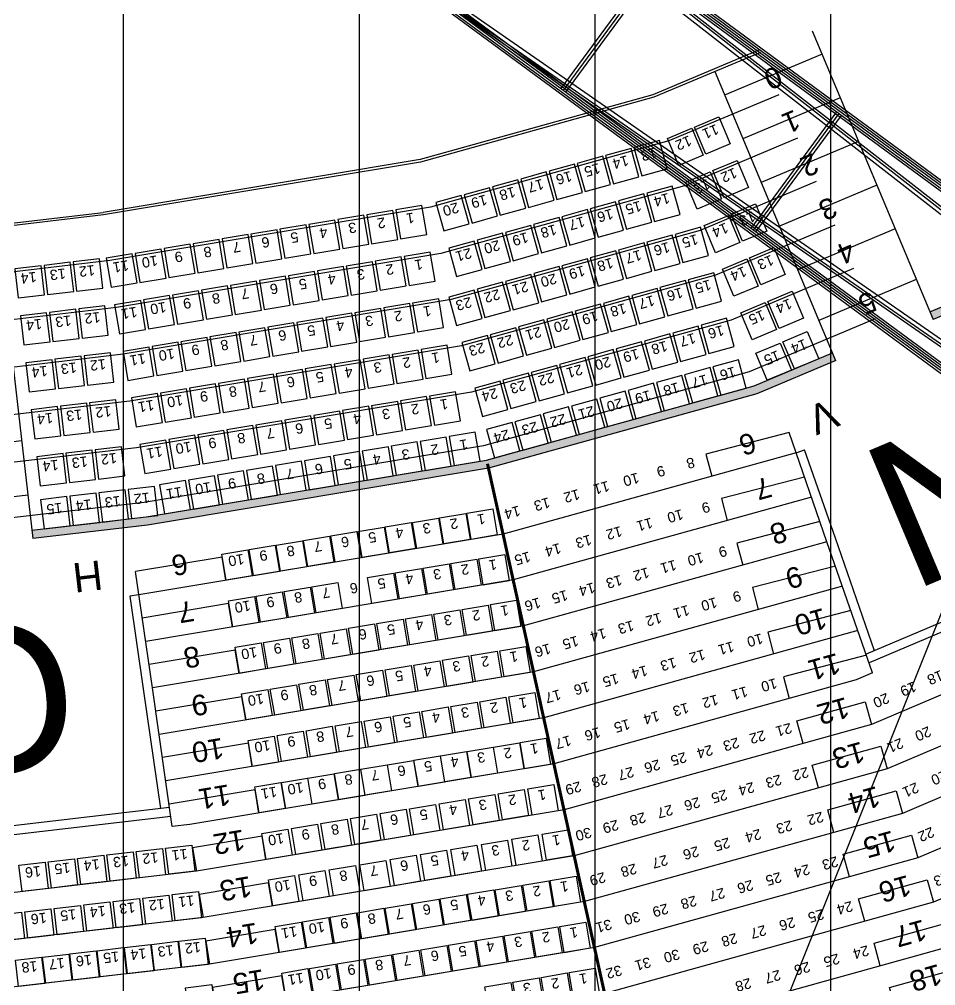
# Model space of a CAD drawing. Header units: millimetres. Extents: x -76108 to 202332, y 27411 to 140378.
# Drawn here: x 131035 to 146641, y 51463 to 67913 of the extents above; entities that cross this region are included whole.
import ezdxf
from ezdxf.enums import TextEntityAlignment as Align

# ---------------------------------------------------------------- set-up
doc = ezdxf.new("R2010")
doc.units = ezdxf.units.MM
doc.header["$LTSCALE"] = 100
for name, color, linetype in [('A-3311-EA-', 3, 'CONTINUOUS'), ('A-3311-FYLL', 1, 'CONTINUOUS'), ('LINFACKVERK', 84, 'CONTINUOUS'), ('LINOR_HÄNG', 40, 'CONTINUOUS'), ('N-RADER', 252, 'CONTINUOUS'), ('N-RADER_TELE', 252, 'CONTINUOUS'), ('N-RADNUMMER', 4, 'CONTINUOUS'), ('N-RADNUMMER_TELE', 4, 'CONTINUOUS'), ('N-STOLAR_TELE', 3, 'CONTINUOUS'), ('N-STOLNUMMER', 7, 'CONTINUOUS'), ('N-STOLNUMMER_TELE', 7, 'CONTINUOUS'), ('N-TRAPPA', 254, 'CONTINUOUS'), ('N-TRAPPA_TELE', 254, 'CONTINUOUS'), ('O-RADER', 252, 'CONTINUOUS'), ('O-RADNUMMER', 4, 'CONTINUOUS'), ('O-STOLAR', 1, 'CONTINUOUS'), ('O-STOLNUMMER', 7, 'CONTINUOUS'), ('O-TRAPPA', 254, 'CONTINUOUS'), ('O-TRAPPA_TELE', 254, 'CONTINUOUS'), ('SEKTIONS_NR', 4, 'CONTINUOUS'), ('U-RADER', 252, 'CONTINUOUS')]:
    doc.layers.add(name, color=color, linetype=linetype)
doc.layers.add('SEKTIONER', color=4, linetype='CONTINUOUS', lineweight=70)
doc.layers.add('SIDEDROP', color=7, linetype='CONTINUOUS', lineweight=30)
doc.styles.add('ARIAL', font='arial.ttf')

# ---------------------------------------------------------------- blocks, each defined once
blk = doc.blocks.new('KAJ')
at = {"layer": 'A-3311-FYLL'}
h = blk.add_hatch(color=256, dxfattribs=at)
h.paths.add_polyline_path([(37328, -13855), (37213, -13775), (36385, -14971), (33086, -18125), (33172, -18236), (36493, -15063)])
h.paths.add_polyline_path([(27790, -21168), (27844, -21297), (29188, -20732), (33172, -18236), (33086, -18125), (29123, -20607)])
h = blk.add_hatch(color=256, dxfattribs=at)
h.paths.add_polyline_path([(26185, -21995), (26131, -21865), (24795, -22427), (20241, -23691), (20271, -23827), (24841, -22560)])
h.paths.add_polyline_path([(12498, -24885), (12514, -25024), (14464, -24796), (20271, -23827), (20241, -23691), (14444, -24658)])
at = {"layer": 'A-3311-EA-'}
for p, q in [((27790, -21168), (29123, -20607)), ((29188, -20732), (27844, -21297)), ((24795, -22427), (26131, -21865)), ((26185, -21995), (24841, -22560)), ((20241, -23691), (24795, -22427)), ((24841, -22560), (20271, -23827)), ((14444, -24658), (20241, -23691)), ((20271, -23827), (14464, -24796)), ((12498, -24885), (14444, -24658)), ((14464, -24796), (12514, -25024))]:
    blk.add_line(p, q, dxfattribs=at)

msp = doc.modelspace()

# ---------------------------------------------------------------- linework, layer by layer
at = {"layer": 'LINFACKVERK'}
for p, q in [((161720.6, 54051.1), (77265.8, 116162.9)), ((161742.6, 54081), (77287.8, 116192.8)), ((161764.6, 54110.9), (77309.8, 116222.7)), ((161676.6, 53991.3), (77221.8, 116103.1)), ((161698.6, 54021.2), (77243.8, 116133)), ((160261.4, 52067), (75806.6, 114178.8)), ((160283.4, 52096.9), (75828.6, 114208.7)), ((160195.4, 51977.3), (75740.7, 114089.1)), ((160217.4, 52007.2), (75762.7, 114119)), ((160239.4, 52037.1), (75784.6, 114148.9)), ((161185.7, 53323.8), (138606.4, 70912.1)), ((161215.3, 53364.1), (138650.3, 70971.9)), ((161245, 53404.4), (138672.3, 71001.8)), ((160693.1, 52653.9), (137169.2, 68957.9)), ((160722.7, 52694.2), (137191.2, 68987.8)), ((160752.3, 52734.5), (137235.1, 69047.6)), ((141716.5, 68717), (140257.3, 66732.9)), ((141756.7, 68687.3), (140297.5, 66703.2)), ((141797, 68657.7), (140337.8, 66673.6)), ((144952.9, 66336.7), (143493.7, 64352.6)), ((144993.2, 66307.1), (143534, 64323)), ((145033.5, 66277.5), (143574.3, 64293.4))]:
    msp.add_line(p, q, dxfattribs=at)
at = {"layer": 'LINOR_HÄNG'}
for p, q in [((132805.1, 135765.9), (132805.1, 32434.1)), ((136820.1, 134557.3), (136820.1, 33642.7)), ((140835.1, 132723), (140835.1, 35477)), ((144850.1, 130730.1), (144850.1, 37469.9))]:
    msp.add_line(p, q, dxfattribs=at)
at = {"layer": 'N-RADER'}
for p, q in [((144262.7, 60535.6), (139272.3, 59151)), ((144525.8, 59778.4), (139445.6, 58368.9)), ((144788.9, 59021.1), (139618.8, 57586.7)), ((145052, 58263.9), (139792, 56804.6)), ((150727.2, 58101.2), (145549, 55911.1)), ((145315.1, 57506.7), (139965.3, 56022.4)), ((151097, 57389.2), (145812.1, 55153.9)), ((145565.3, 56786.5), (145286, 56668.4)), ((145286, 56668.4), (140138.5, 55240.3)), ((151457.5, 56695), (146075.1, 54396.7)), ((151827.9, 55981.7), (146338.1, 53639.4)), ((145549, 55911.1), (140311.8, 54458.1)), ((145812.1, 55153.9), (140485, 53676)), ((152204.1, 55257.3), (146601.2, 52882.2)), ((146075.1, 54396.7), (140658.3, 52893.8)), ((146338.1, 53639.4), (140831.5, 52111.7)), ((146601.2, 52882.2), (141004.8, 51329.5)), ((146864.2, 52125), (141178, 50547.4))]:
    msp.add_line(p, q, dxfattribs=at)
at = {"layer": 'N-RADER_TELE'}
for p, q in [((143641.1, 67391.2), (141826.2, 66628.1)), ((143658.9, 67349.9), (141841, 66585.5)), ((141826.2, 66628.1), (137859.9, 65527.7)), ((143969.4, 66628.8), (142099.1, 65842.4)), ((141841, 66585.5), (137869.7, 65483.7)), ((142099.1, 65842.4), (138039.7, 64716.2)), ((144287.8, 65889.5), (142363.8, 65080.5)), ((137859.9, 65527.7), (132462.1, 64627.1)), ((137869.7, 65483.7), (132468.4, 64582.5)), ((144606.2, 65150.1), (142628.5, 64318.5)), ((142363.8, 65080.5), (138214, 63929.1)), ((138039.7, 64716.2), (132578.6, 63805)), ((129757.2, 64311.2), (132462.1, 64627.1)), ((132468.4, 64582.5), (129762.3, 64266.5)), ((142628.5, 64318.5), (138388.3, 63142.1)), ((144924.5, 64410.7), (142893.2, 63556.5)), ((138214, 63929.1), (132691.6, 63007.8)), ((132578.6, 63805), (129852.2, 63486.7)), ((145242.9, 63671.3), (143157.9, 62794.5)), ((142893.2, 63556.5), (138562.6, 62355)), ((132691.6, 63007.8), (129944.4, 62687)), ((138388.3, 63142.1), (132804.6, 62210.5)), ((145612.7, 62812.5), (143465.3, 61909.5)), ((138562.6, 62355), (132917.5, 61413.2)), ((132804.6, 62210.5), (130036.6, 61887.3)), ((138737, 61568), (133030.5, 60615.9)), ((132917.5, 61413.2), (130128.8, 61087.6)), ((133030.5, 60615.9), (130221, 60287.9)), ((138939.4, 60653.8), (133161.8, 59689.9)), ((133161.8, 59689.9), (130328.1, 59359))]:
    msp.add_line(p, q, dxfattribs=at)
at = {"layer": 'N-RADER_TELE', "color": 9}
for p, q in [((143157.9, 62794.5), (138737, 61568)), ((143465.3, 61909.5), (138939.4, 60653.8))]:
    msp.add_line(p, q, dxfattribs=at)
at = {"layer": 'N-STOLAR_TELE', "color": 9}
for points in [[(142533, 66079.1), (142947.8, 66253.5), (143141.6, 65792.6), (142726.8, 65618.2)], [(142072.1, 65885.3), (142486.9, 66059.7), (142680.7, 65598.8), (142265.9, 65424.4)], [(141935, 65848.8), (141501.4, 65728.5), (141635.1, 65246.7), (142068.7, 65367)], [(141453.2, 65715.1), (141019.6, 65594.8), (141153.3, 65113), (141586.9, 65233.3)], [(140971.4, 65581.4), (140537.8, 65461.1), (140671.5, 64979.3), (141105.1, 65099.6)], [(142845, 65337), (143259.8, 65511.5), (143453.6, 65050.5), (143038.8, 64876.1)], [(140007.8, 65314.1), (139574.2, 65193.8), (139707.9, 64712), (140141.5, 64832.3)], [(140489.6, 65447.8), (140056, 65327.5), (140189.7, 64845.7), (140623.3, 64966)], [(142384.1, 65143.2), (142798.9, 65317.6), (142992.7, 64856.7), (142577.9, 64682.3)], [(139526, 65180.4), (139092.4, 65060.1), (139226.1, 64578.3), (139659.7, 64698.6)], [(139044.2, 65046.8), (138610.6, 64926.5), (138744.3, 64444.7), (139177.9, 64565)], [(142154.5, 65074.3), (141720.9, 64954), (141854.6, 64472.2), (142288.2, 64592.5)], [(141672.7, 64940.6), (141239.1, 64820.3), (141372.8, 64338.5), (141806.4, 64458.8)], [(140709.1, 64673.3), (140275.5, 64553), (140409.2, 64071.2), (140842.8, 64191.5)], [(141190.9, 64806.9), (140757.3, 64686.6), (140891, 64204.8), (141324.6, 64325.1)], [(143157, 64595), (143571.8, 64769.4), (143765.6, 64308.5), (143350.8, 64134.1)], [(140227.3, 64539.6), (139793.7, 64419.3), (139927.4, 63937.5), (140361, 64057.8)], [(142696.1, 64401.2), (143110.9, 64575.6), (143304.7, 64114.7), (142889.9, 63940.2)], [(139745.5, 64405.9), (139311.9, 64285.6), (139445.6, 63803.8), (139879.2, 63924.1)], [(142637.4, 64372.8), (142203.8, 64252.5), (142337.4, 63770.7), (142771.1, 63891)], [(139263.7, 64272.3), (138830.1, 64152), (138963.8, 63670.2), (139397.4, 63790.5)], [(142155.6, 64239.2), (141722, 64118.9), (141855.6, 63637.1), (142289.3, 63757.4)], [(141673.8, 64105.5), (141240.2, 63985.2), (141373.8, 63503.4), (141807.5, 63623.7)], [(143469, 63852.9), (143883.9, 64027.3), (144077.7, 63566.4), (143662.9, 63392)], [(140710.2, 63838.2), (140276.6, 63717.9), (140410.2, 63236), (140843.9, 63356.4)], [(141192, 63971.8), (140758.4, 63851.5), (140892, 63369.7), (141325.7, 63490)], [(143008.1, 63659.1), (143423, 63833.5), (143616.8, 63372.6), (143201.9, 63198.2)], [(140228.4, 63704.5), (139794.8, 63584.2), (139928.4, 63102.4), (140362.1, 63222.7)], [(139746.6, 63570.8), (139313, 63450.5), (139446.6, 62968.7), (139880.3, 63089)], [(142860.6, 63599.4), (142427, 63479.1), (142560.6, 62997.2), (142994.3, 63117.6)], [(139264.8, 63437.1), (138831.2, 63316.8), (138964.8, 62835), (139398.5, 62955.3)], [(141897, 63332), (141463.4, 63211.7), (141597, 62729.9), (142030.7, 62850.2)], [(142378.8, 63465.7), (141945.2, 63345.4), (142078.8, 62863.6), (142512.5, 62983.9)], [(141415.2, 63198.3), (140981.6, 63078), (141115.2, 62596.2), (141548.9, 62716.5)], [(143781.1, 63110.8), (144195.9, 63285.3), (144389.7, 62824.3), (143974.9, 62649.9)], [(140933.4, 63064.7), (140499.8, 62944.4), (140633.4, 62462.6), (141067.1, 62582.9)], [(143320.2, 62917), (143735, 63091.4), (143928.8, 62630.5), (143514, 62456.1)], [(140451.6, 62931), (140018, 62810.7), (140151.6, 62328.9), (140585.2, 62449.2)], [(139969.8, 62797.3), (139536.2, 62677), (139669.8, 62195.2), (140103.4, 62315.5)], [(142596.3, 62690.6), (142162.6, 62570.3), (142296.3, 62088.5), (142729.9, 62208.8)], [(143078.1, 62824.3), (142644.4, 62704), (142778.1, 62222.2), (143211.7, 62342.5)], [(139488, 62663.7), (139054.4, 62543.4), (139188, 62061.6), (139621.6, 62181.9)], [(142114.5, 62556.9), (141680.8, 62436.6), (141814.5, 61954.8), (142248.1, 62075.1)], [(144040.1, 62422.4), (144454.9, 62596.8), (144648.7, 62135.9), (144233.9, 61961.5)], [(141632.7, 62423.3), (141199, 62303), (141332.7, 61821.2), (141766.3, 61941.5)], [(143579.1, 62228.6), (143994, 62403), (144187.8, 61942.1), (143773, 61767.7)], [(141150.9, 62289.6), (140717.2, 62169.3), (140850.9, 61687.5), (141284.5, 61807.8)], [(140187.3, 62022.3), (139753.6, 61902), (139887.3, 61420.2), (140320.9, 61540.5)], [(140669.1, 62155.9), (140235.4, 62035.6), (140369.1, 61553.8), (140802.7, 61674.1)], [(143280.9, 62117.8), (142847.3, 61997.5), (142980.9, 61515.7), (143414.6, 61636)], [(139705.5, 61888.6), (139271.8, 61768.3), (139405.5, 61286.5), (139839.1, 61406.8)], [(142317.3, 61850.4), (141883.7, 61730.1), (142017.3, 61248.3), (142451, 61368.6)], [(142799.1, 61984.1), (142365.5, 61863.8), (142499.1, 61382), (142932.8, 61502.3)], [(139223.7, 61754.9), (138790, 61634.6), (138923.7, 61152.8), (139357.3, 61273.1)], [(141835.5, 61716.8), (141401.9, 61596.5), (141535.5, 61114.7), (141969.2, 61235)], [(141353.7, 61583.1), (140920.1, 61462.8), (141053.7, 60981), (141487.4, 61101.3)], [(140871.9, 61449.4), (140438.3, 61329.1), (140571.9, 60847.3), (141005.6, 60967.6)], [(140390.1, 61315.8), (139956.5, 61195.5), (140090.1, 60713.7), (140523.8, 60834)], [(139426.5, 61048.4), (138992.9, 60928.1), (139126.5, 60446.3), (139560.2, 60566.6)], [(139908.3, 61182.1), (139474.7, 61061.8), (139608.3, 60580), (140042, 60700.3)]]:
    msp.add_lwpolyline(points, close=True, dxfattribs=at)
at = {"layer": 'N-STOLAR_TELE'}
for points in [[(138562.4, 64913.1), (138128.8, 64792.8), (138262.5, 64311), (138696.1, 64431.3)], [(137396.9, 64659.6), (136953.1, 64585.6), (137035.3, 64092.4), (137479.2, 64166.4)], [(137890.1, 64741.9), (137446.2, 64667.8), (137528.5, 64174.7), (137972.4, 64248.7)], [(136410.6, 64495.1), (135966.7, 64421), (136049, 63927.8), (136492.8, 64001.9)], [(136903.7, 64577.3), (136459.9, 64503.3), (136542.2, 64010.1), (136986, 64084.2)], [(135424.2, 64330.5), (134980.3, 64256.4), (135062.6, 63763.2), (135506.5, 63837.3)], [(135917.4, 64412.8), (135473.5, 64338.7), (135555.8, 63845.5), (135999.7, 63919.6)], [(134437.8, 64165.9), (133994, 64091.9), (134076.2, 63598.7), (134520.1, 63672.7)], [(134931, 64248.2), (134487.1, 64174.1), (134569.4, 63681), (135013.3, 63755)], [(133451.5, 64001.4), (133007.6, 63927.3), (133089.9, 63434.1), (133533.7, 63508.2)], [(133944.6, 64083.6), (133500.8, 64009.6), (133583.1, 63516.4), (134026.9, 63590.5)], [(138781.9, 64138.6), (138348.3, 64018.3), (138482, 63536.5), (138915.6, 63656.8)], [(132399.4, 63834.4), (131952.4, 63782.3), (132010.4, 63285.6), (132457.4, 63337.8)], [(132958.3, 63919.1), (132514.4, 63845), (132596.7, 63351.8), (133040.6, 63425.9)], [(137540.6, 63867.5), (137096.7, 63793.4), (137179, 63300.2), (137622.9, 63374.3)], [(138033.8, 63949.7), (137589.9, 63875.7), (137672.2, 63382.5), (138116, 63456.6)], [(131406.1, 63718.5), (130959.2, 63666.3), (131017.2, 63169.7), (131464.1, 63221.8)], [(131902.8, 63776.5), (131455.8, 63724.3), (131513.8, 63227.6), (131960.8, 63279.8)], [(136554.2, 63702.9), (136110.3, 63628.8), (136192.6, 63135.7), (136636.5, 63209.7)], [(137047.4, 63785.2), (136603.5, 63711.1), (136685.8, 63217.9), (137129.7, 63292)], [(135567.8, 63538.3), (135124, 63464.3), (135206.3, 62971.1), (135650.1, 63045.1)], [(136061, 63620.6), (135617.2, 63546.6), (135699.4, 63053.4), (136143.3, 63127.4)], [(134581.5, 63373.8), (134137.6, 63299.7), (134219.9, 62806.5), (134663.8, 62880.6)], [(135074.7, 63456), (134630.8, 63382), (134713.1, 62888.8), (135156.9, 62962.9)], [(133595.1, 63209.2), (133151.2, 63135.1), (133233.5, 62642), (133677.4, 62716)], [(134088.3, 63291.5), (133644.4, 63217.4), (133726.7, 62724.2), (134170.6, 62798.3)], [(138783, 63303.5), (138349.4, 63183.2), (138483, 62701.4), (138916.7, 62821.7)], [(132492.7, 63034.9), (132045.8, 62982.7), (132103.8, 62486.1), (132550.7, 62538.2)], [(133101.9, 63126.9), (132658.1, 63052.9), (132740.4, 62559.7), (133184.2, 62633.7)], [(137684.2, 63075.3), (137240.4, 63001.2), (137322.7, 62508.1), (137766.5, 62582.1)], [(138177.4, 63157.6), (137733.6, 63083.5), (137815.8, 62590.3), (138259.7, 62664.4)], [(131499.5, 62918.9), (131052.5, 62866.7), (131110.5, 62370.1), (131557.5, 62422.3)], [(131996.1, 62976.9), (131549.2, 62924.7), (131607.1, 62428.1), (132054.1, 62480.3)], [(136697.9, 62910.7), (136254, 62836.7), (136336.3, 62343.5), (136780.2, 62417.6)], [(137191.1, 62993), (136747.2, 62919), (136829.5, 62425.8), (137273.3, 62499.8)], [(135711.5, 62746.2), (135267.6, 62672.1), (135349.9, 62178.9), (135793.8, 62253)], [(136204.7, 62828.5), (135760.8, 62754.4), (135843.1, 62261.2), (136287, 62335.3)], [(134725.1, 62581.6), (134281.3, 62507.5), (134363.6, 62014.4), (134807.4, 62088.4)], [(135218.3, 62663.9), (134774.5, 62589.8), (134856.7, 62096.6), (135300.6, 62170.7)], [(139006.2, 62530), (138572.6, 62409.7), (138706.2, 61927.9), (139139.8, 62048.2)], [(133738.8, 62417), (133294.9, 62343), (133377.2, 61849.8), (133821.1, 61923.8)], [(134232, 62499.3), (133788.1, 62425.3), (133870.4, 61932.1), (134314.2, 62006.1)], [(138321.1, 62365.4), (137877.2, 62291.4), (137959.5, 61798.2), (138403.4, 61872.2)], [(132586.1, 62235.3), (132139.1, 62183.1), (132197.1, 61686.5), (132644.1, 61738.7)], [(133245.6, 62334.7), (132801.7, 62260.7), (132884, 61767.5), (133327.9, 61841.6)], [(137334.7, 62200.9), (136890.8, 62126.8), (136973.1, 61633.6), (137417, 61707.7)], [(137827.9, 62283.1), (137384, 62209.1), (137466.3, 61715.9), (137910.2, 61790)], [(131592.9, 62119.3), (131145.9, 62067.1), (131203.9, 61570.5), (131650.8, 61622.7)], [(132089.5, 62177.3), (131642.5, 62125.1), (131700.5, 61628.5), (132147.5, 61680.7)], [(136348.3, 62036.3), (135904.5, 61962.2), (135986.8, 61469.1), (136430.6, 61543.1)], [(136841.5, 62118.6), (136397.7, 62044.5), (136479.9, 61551.3), (136923.8, 61625.4)], [(135362, 61871.7), (134918.1, 61797.7), (135000.4, 61304.5), (135444.3, 61378.5)], [(135855.2, 61954), (135411.3, 61880), (135493.6, 61386.8), (135937.4, 61460.8)], [(134375.6, 61707.2), (133931.7, 61633.1), (134014, 61139.9), (134457.9, 61214)], [(134868.8, 61789.4), (134424.9, 61715.4), (134507.2, 61222.2), (134951.1, 61296.3)], [(133389.2, 61542.6), (132945.4, 61468.5), (133027.7, 60975.4), (133471.5, 61049.4)], [(133882.4, 61624.9), (133438.6, 61550.8), (133520.8, 61057.6), (133964.7, 61131.7)], [(138464.7, 61573.3), (138020.9, 61499.2), (138103.2, 61006), (138547, 61080.1)], [(132182.8, 61377.8), (131735.9, 61325.6), (131793.9, 60828.9), (132240.8, 60881.1)], [(132679.5, 61435.7), (132232.5, 61383.6), (132290.5, 60886.9), (132737.5, 60939.1)], [(137478.4, 61408.7), (137034.5, 61334.6), (137116.8, 60841.5), (137560.6, 60915.5)], [(137971.5, 61491), (137527.7, 61416.9), (137610, 60923.7), (138053.8, 60997.8)], [(131686.2, 61319.8), (131239.3, 61267.6), (131297.2, 60770.9), (131744.2, 60823.1)], [(136492, 61244.1), (136048.1, 61170.1), (136130.4, 60676.9), (136574.3, 60751)], [(136985.2, 61326.4), (136541.3, 61252.4), (136623.6, 60759.2), (137067.5, 60833.2)], [(135505.6, 61079.6), (135061.8, 61005.5), (135144.1, 60512.3), (135587.9, 60586.4)], [(135998.8, 61161.8), (135555, 61087.8), (135637.2, 60594.6), (136081.1, 60668.7)], [(134519.3, 60915), (134075.4, 60840.9), (134157.7, 60347.8), (134601.6, 60421.8)], [(135012.5, 60997.3), (134568.6, 60923.2), (134650.9, 60430), (135094.7, 60504.1)], [(138799.4, 60883.9), (138355.6, 60809.9), (138437.8, 60316.7), (138881.7, 60390.8)], [(133532.9, 60750.4), (133089, 60676.4), (133171.3, 60183.2), (133615.2, 60257.2)], [(134026.1, 60832.7), (133582.2, 60758.7), (133664.5, 60265.5), (134108.4, 60339.5)], [(137813.1, 60719.4), (137369.2, 60645.3), (137451.5, 60152.1), (137895.3, 60226.2)], [(138306.2, 60801.7), (137862.4, 60727.6), (137944.7, 60234.4), (138388.5, 60308.5)], [(132276.2, 60578.2), (131829.2, 60526), (131887.2, 60029.4), (132334.2, 60081.6)], [(132772.8, 60636.2), (132325.9, 60584), (132383.9, 60087.4), (132830.8, 60139.5)], [(136826.7, 60554.8), (136382.8, 60480.7), (136465.1, 59987.6), (136909, 60061.6)], [(137319.9, 60637.1), (136876, 60563), (136958.3, 60069.8), (137402.2, 60143.9)], [(131779.6, 60520.2), (131332.6, 60468), (131390.6, 59971.4), (131837.6, 60023.6)], [(135840.3, 60390.2), (135396.5, 60316.2), (135478.7, 59823), (135922.6, 59897.1)], [(136333.5, 60472.5), (135889.6, 60398.5), (135971.9, 59905.3), (136415.8, 59979.3)], [(134854, 60225.7), (134410.1, 60151.6), (134492.4, 59658.4), (134936.2, 59732.5)], [(135347.1, 60308), (134903.3, 60233.9), (134985.6, 59740.7), (135429.4, 59814.8)], [(133867.6, 60061.1), (133423.7, 59987), (133506, 59493.9), (133949.9, 59567.9)], [(134360.8, 60143.4), (133916.9, 60069.3), (133999.2, 59576.1), (134443.1, 59650.2)], [(132838.4, 59903.8), (132391.4, 59851.6), (132449.4, 59355), (132896.3, 59407.2)], [(133335, 59961.8), (132888, 59909.6), (132946, 59413), (133393, 59465.2)], [(131845.1, 59787.8), (131398.1, 59735.7), (131456.1, 59239), (131903.1, 59291.2)], [(132341.7, 59845.8), (131894.8, 59793.6), (131952.8, 59297), (132399.7, 59349.2)]]:
    msp.add_lwpolyline(points, close=True, dxfattribs=at)
at = {"layer": 'N-TRAPPA'}
for p, q in [((144143.3, 60879.2), (142729.3, 60511.6)), ((144788.9, 59021.1), (144143.3, 60879.2)), ((144262.7, 60535.6), (144409.1, 60586.4)), ((144932, 59081.4), (144409.1, 60586.4)), ((142729.3, 60511.6), (142826.7, 60137.2)), ((145597.9, 57164.8), (144932, 59081.4)), ((145565.3, 56786.5), (144788.9, 59021.1))]:
    msp.add_line(p, q, dxfattribs=at)
for points in [[(144406.5, 60121.6), (142993.4, 59754.2), (143090.6, 59380.2)], [(144669.8, 59363.7), (143256.7, 58996.3), (143353.8, 58623)], [(149925.1, 58994.8), (145454.9, 57104.3)], [(149996.8, 58856.9), (145505.9, 56957.5)], [(144933.2, 58605.8), (143520, 58238.4), (143616.9, 57865.8)], [(145196.5, 57847.9), (143783.4, 57480.5), (143880.1, 57108.6)], [(145459.9, 57089.9), (144046.7, 56722.6), (144143.2, 56351.3)], [(144382.6, 55587.5), (144275.7, 55973), (145442.1, 56296.6), (145549, 55911.1)], [(144645.7, 54830.3), (144538.7, 55215.7), (145705.1, 55539.3), (145812.1, 55153.9)], [(144908.7, 54073.1), (144801.8, 54458.5), (145968.2, 54782.1), (146075.1, 54396.7)], [(145171.8, 53315.8), (145064.8, 53701.3), (146231.2, 54024.9), (146338.1, 53639.4)], [(145434.8, 52558.6), (145327.9, 52944), (146494.3, 53267.6), (146601.2, 52882.2)], [(145697.9, 51801.4), (145590.9, 52186.8), (146757.3, 52510.4), (146864.2, 52125)], [(145960.9, 51044.1), (145854, 51429.6), (147020.4, 51753.2), (147127.3, 51367.7)]]:
    msp.add_lwpolyline(points, dxfattribs=at)
at = {"layer": 'N-TRAPPA_TELE'}
for p, q in [((144538, 67718.2), (146596.6, 62803.1)), ((142877.5, 67022.7), (144937.3, 62105.4))]:
    msp.add_line(p, q, dxfattribs=at)
for points in [[(144705.6, 67317.9), (143046, 66620.6)], [(145016.6, 66575.4), (143357, 65878)], [(145327.6, 65832.9), (143667.9, 65135.5)], [(145638.6, 65090.4), (143978.9, 64393)], [(145949.6, 64347.9), (144289.9, 63650.5)], [(146310.8, 63485.5), (144651.1, 62788.1)]]:
    msp.add_lwpolyline(points, dxfattribs=at)
at = {"layer": 'O-RADER'}
for p, q in [((139272.3, 59151), (133072.7, 58116.7)), ((139445.6, 58368.9), (133186.7, 57324.6)), ((139618.8, 57586.7), (133300.7, 56532.6)), ((139792, 56804.6), (133414.6, 55740.6)), ((139965.3, 56022.4), (133528.6, 54948.5)), ((140138.5, 55240.3), (133938.9, 54205.9)), ((140311.8, 54458.1), (134051.2, 53413.6)), ((133938.9, 54205.9), (133640.5, 54171.1)), ((140485, 53676), (134163.5, 52621.3)), ((134051.2, 53413.6), (128056.6, 52713.6)), ((140658.3, 52893.8), (134275.8, 51829)), ((134163.5, 52621.3), (128127.5, 51916.5)), ((140831.5, 52111.7), (134388.1, 51036.6)), ((134275.8, 51829), (128198.5, 51119.3))]:
    msp.add_line(p, q, dxfattribs=at)
at = {"layer": 'O-STOLAR'}
for points in [[(138656.8, 59504.6), (139100.7, 59578.6), (139174.7, 59134.8), (138730.8, 59060.7)], [(137729.6, 59349.9), (138173.5, 59423.9), (138247.5, 58980.1), (137803.7, 58906)], [(138193.2, 59427.2), (138637.1, 59501.3), (138711.1, 59057.4), (138267.3, 58983.4)], [(136802.4, 59195.2), (137246.3, 59269.2), (137320.3, 58825.4), (136876.5, 58751.3)], [(137266, 59272.5), (137709.9, 59346.6), (137783.9, 58902.7), (137340.1, 58828.7)], [(135875.2, 59040.5), (136319.1, 59114.5), (136393.2, 58670.7), (135949.3, 58596.6)], [(136338.8, 59117.8), (136782.7, 59191.9), (136856.8, 58748), (136412.9, 58674)], [(134948.1, 58885.8), (135391.9, 58959.9), (135466, 58516), (135022.1, 58441.9)], [(135411.7, 58963.1), (135855.5, 59037.2), (135929.6, 58593.3), (135485.7, 58519.3)], [(134484.5, 58808.5), (134928.3, 58882.5), (135002.4, 58438.6), (134558.5, 58364.6)], [(138857.9, 58727.1), (139301.7, 58801.1), (139375.8, 58357.3), (138931.9, 58283.2)], [(137437.5, 58490.1), (137881.4, 58564.1), (137955.4, 58120.3), (137511.5, 58046.2)], [(137910.9, 58569.1), (138354.8, 58643.1), (138428.9, 58199.3), (137985, 58125.2)], [(138384.4, 58648.1), (138828.3, 58722.1), (138902.3, 58278.3), (138458.5, 58204.2)], [(136964, 58411.1), (137407.9, 58485.1), (137482, 58041.3), (137038.1, 57967.2)], [(135543.7, 58174.1), (135987.5, 58248.2), (136061.6, 57804.3), (135617.7, 57730.2)], [(136017.1, 58253.1), (136461, 58327.2), (136535, 57883.3), (136091.2, 57809.2)], [(134596.8, 58016.1), (135040.6, 58090.2), (135114.7, 57646.3), (134670.8, 57572.3)], [(135070.2, 58095.1), (135514.1, 58169.2), (135588.1, 57725.3), (135144.3, 57651.3)], [(138575.6, 57868.9), (139019.5, 57943), (139093.5, 57499.1), (138649.6, 57425)], [(139058.9, 57949.5), (139502.8, 58023.6), (139576.8, 57579.7), (139133, 57505.7)], [(137609, 57707.6), (138052.8, 57781.7), (138126.9, 57337.8), (137683, 57263.8)], [(138092.3, 57788.3), (138536.1, 57862.3), (138610.2, 57418.5), (138166.3, 57344.4)], [(136642.3, 57546.4), (137086.2, 57620.4), (137160.2, 57176.5), (136716.4, 57102.5)], [(137125.6, 57627), (137569.5, 57701), (137643.6, 57257.2), (137199.7, 57183.1)], [(135675.7, 57385.1), (136119.5, 57459.1), (136193.6, 57015.3), (135749.7, 56941.2)], [(136159, 57465.7), (136602.9, 57539.8), (136676.9, 57095.9), (136233.1, 57021.9)], [(134709, 57223.8), (135152.9, 57297.9), (135227, 56854), (134783.1, 56779.9)], [(135192.4, 57304.4), (135636.2, 57378.5), (135710.3, 56934.6), (135266.4, 56860.6)], [(138727.3, 57083.2), (139171.2, 57157.2), (139245.3, 56713.4), (138801.4, 56639.3)], [(139215.6, 57164.6), (139659.4, 57238.7), (139733.5, 56794.8), (139289.6, 56720.8)], [(137750.8, 56920.2), (138194.7, 56994.3), (138268.8, 56550.4), (137824.9, 56476.4)], [(138239.1, 57001.7), (138682.9, 57075.8), (138757, 56631.9), (138313.1, 56557.8)], [(136774.3, 56757.3), (137218.2, 56831.4), (137292.2, 56387.5), (136848.4, 56313.5)], [(137262.6, 56838.8), (137706.4, 56912.8), (137780.5, 56469), (137336.6, 56394.9)], [(135309.6, 56512.9), (135753.4, 56587), (135827.5, 56143.1), (135383.6, 56069.1)], [(135797.8, 56594.4), (136241.7, 56668.5), (136315.7, 56224.6), (135871.9, 56150.5)], [(136286.1, 56675.9), (136729.9, 56749.9), (136804, 56306.1), (136360.1, 56232)], [(134821.3, 56431.5), (135265.2, 56505.5), (135339.2, 56061.7), (134895.4, 55987.6)], [(139372.3, 56379.7), (139816.1, 56453.8), (139890.2, 56009.9), (139446.3, 55935.8)], [(138385.9, 56215.1), (138829.8, 56289.2), (138903.8, 55845.3), (138459.9, 55771.3)], [(138879.1, 56297.4), (139322.9, 56371.5), (139397, 55927.6), (138953.1, 55853.6)], [(137399.5, 56050.6), (137843.4, 56124.6), (137917.4, 55680.8), (137473.6, 55606.7)], [(137892.7, 56132.9), (138336.6, 56206.9), (138410.6, 55763), (137966.8, 55689)], [(136413.2, 55886), (136857, 55960.1), (136931.1, 55516.2), (136487.2, 55442.1)], [(136906.3, 55968.3), (137350.2, 56042.3), (137424.3, 55598.5), (136980.4, 55524.4)], [(135426.8, 55721.4), (135870.7, 55795.5), (135944.7, 55351.6), (135500.8, 55277.6)], [(135920, 55803.7), (136363.8, 55877.8), (136437.9, 55433.9), (135994, 55359.9)], [(134933.6, 55639.2), (135377.5, 55713.2), (135451.5, 55269.3), (135007.7, 55195.3)], [(139563.5, 55600.6), (140007.3, 55674.6), (140081.4, 55230.7), (139637.5, 55156.7)], [(138208.2, 55374.4), (138652, 55448.5), (138726.1, 55004.6), (138282.2, 54930.6)], [(138659.9, 55449.8), (139103.8, 55523.9), (139177.9, 55080), (138734, 55005.9)], [(139111.7, 55525.2), (139555.6, 55599.2), (139629.6, 55155.4), (139185.7, 55081.3)], [(137304.7, 55223.7), (137748.5, 55297.7), (137822.6, 54853.9), (137378.7, 54779.8)], [(137756.4, 55299.1), (138200.3, 55373.1), (138274.3, 54929.3), (137830.5, 54855.2)], [(136401.2, 55072.9), (136845, 55147), (136919.1, 54703.1), (136475.2, 54629.1)], [(136852.9, 55148.3), (137296.8, 55222.4), (137370.8, 54778.5), (136927, 54704.5)], [(135497.7, 54922.2), (135941.5, 54996.3), (136015.6, 54552.4), (135571.7, 54478.3)], [(135949.4, 54997.6), (136393.3, 55071.6), (136467.3, 54627.8), (136023.5, 54553.7)], [(135045.9, 54846.8), (135489.8, 54920.9), (135563.8, 54477), (135120, 54403)], [(139190.3, 54727.2), (139634.2, 54801.3), (139708.3, 54357.4), (139264.4, 54283.4)], [(139693.4, 54811.2), (140137.3, 54885.2), (140211.3, 54441.4), (139767.4, 54367.3)], [(138184.2, 54559.4), (138628.1, 54633.4), (138702.2, 54189.6), (138258.3, 54115.5)], [(138687.3, 54643.3), (139131.2, 54717.4), (139205.2, 54273.5), (138761.4, 54199.4)], [(137178.2, 54391.5), (137622, 54465.6), (137696.1, 54021.7), (137252.2, 53947.7)], [(137681.2, 54475.5), (138125.1, 54549.5), (138199.1, 54105.6), (137755.3, 54031.6)], [(136172.1, 54223.7), (136615.9, 54297.7), (136690, 53853.9), (136246.1, 53779.8)], [(136675.1, 54307.6), (137119, 54381.7), (137193, 53937.8), (136749.2, 53863.7)], [(135166, 54055.8), (135609.8, 54129.9), (135683.9, 53686), (135240, 53611.9)], [(135669, 54139.7), (136112.9, 54213.8), (136186.9, 53769.9), (135743.1, 53695.9)], [(139421, 53954.7), (139864.9, 54028.7), (139938.9, 53584.9), (139495, 53510.8)], [(139938.8, 54041.1), (140382.7, 54115.1), (140456.8, 53671.3), (140012.9, 53597.2)], [(133027.3, 53747.1), (133474.2, 53799.3), (133526.4, 53352.3), (133079.4, 53300.1)], [(133526.9, 53805.4), (133973.8, 53857.6), (134026, 53410.7), (133579.1, 53358.5)], [(138385.3, 53781.9), (138829.2, 53855.9), (138903.2, 53412.1), (138459.4, 53338)], [(138903.2, 53868.3), (139347, 53942.3), (139421.1, 53498.5), (138977.2, 53424.4)], [(132028, 53630.4), (132475, 53682.6), (132527.2, 53235.6), (132080.2, 53183.5)], [(132527.7, 53688.8), (132974.6, 53740.9), (133026.8, 53294), (132579.8, 53241.8)], [(137349.6, 53609.1), (137793.5, 53683.1), (137867.5, 53239.3), (137423.7, 53165.2)], [(137867.5, 53695.5), (138311.3, 53769.5), (138385.4, 53325.7), (137941.5, 53251.6)], [(131028.8, 53513.7), (131475.8, 53565.9), (131528, 53119), (131081, 53066.8)], [(131528.4, 53572.1), (131975.4, 53624.3), (132027.6, 53177.3), (131580.6, 53125.1)], [(136313.9, 53436.3), (136757.8, 53510.3), (136831.9, 53066.5), (136388, 52992.4)], [(136831.8, 53522.7), (137275.6, 53596.7), (137349.7, 53152.9), (136905.8, 53078.8)], [(135278.3, 53263.5), (135722.1, 53337.5), (135796.2, 52893.7), (135352.3, 52819.6)], [(135796.1, 53349.9), (136240, 53423.9), (136314, 52980.1), (135870.2, 52906)], [(140075.8, 53252.9), (140519.6, 53326.9), (140593.7, 52883), (140149.8, 52809)], [(139138.7, 53096.5), (139582.6, 53170.6), (139656.7, 52726.7), (139212.8, 52652.7)], [(139607.3, 53174.7), (140051.1, 53248.7), (140125.2, 52804.9), (139681.3, 52730.8)], [(133136.6, 52954.4), (133583.5, 53006.6), (133635.7, 52559.6), (133188.8, 52507.5)], [(133639.1, 53013.1), (134086.1, 53065.3), (134138.3, 52618.3), (133691.3, 52566.1)], [(138201.7, 52940.2), (138645.5, 53014.2), (138719.6, 52570.4), (138275.7, 52496.3)], [(138670.2, 53018.3), (139114.1, 53092.4), (139188.1, 52648.5), (138744.3, 52574.5)], [(131628.8, 52778.4), (132075.8, 52830.6), (132128, 52383.6), (131681, 52331.4)], [(132131.4, 52837.1), (132578.4, 52889.2), (132630.5, 52442.3), (132183.6, 52390.1)], [(132634, 52895.7), (133080.9, 52947.9), (133133.1, 52501), (132686.2, 52448.8)], [(137264.6, 52783.8), (137708.5, 52857.9), (137782.6, 52414), (137338.7, 52340)], [(137733.2, 52862), (138177, 52936.1), (138251.1, 52492.2), (137807.2, 52418.1)], [(130623.6, 52661), (131070.6, 52713.2), (131122.8, 52266.2), (130675.8, 52214)], [(131126.2, 52719.7), (131573.2, 52771.9), (131625.4, 52324.9), (131178.4, 52272.7)], [(136327.6, 52627.5), (136771.5, 52701.6), (136845.5, 52257.7), (136401.6, 52183.6)], [(136796.1, 52705.7), (137240, 52779.7), (137314, 52335.9), (136870.2, 52261.8)], [(135390.5, 52471.2), (135834.4, 52545.2), (135908.5, 52101.3), (135464.6, 52027.3)], [(135859.1, 52549.3), (136302.9, 52623.4), (136377, 52179.5), (135933.1, 52105.5)], [(140237.4, 52468.8), (140681.2, 52542.8), (140755.3, 52098.9), (140311.4, 52024.9)], [(139290.5, 52310.8), (139734.3, 52384.8), (139808.4, 51941), (139364.5, 51866.9)], [(139763.9, 52389.8), (140207.8, 52463.8), (140281.8, 52020), (139838, 51945.9)], [(132823.7, 52112.5), (133270.7, 52164.6), (133322.9, 51717.7), (132875.9, 51665.5)], [(133287.6, 52166.6), (133734.5, 52218.8), (133786.7, 51771.8), (133339.8, 51719.7)], [(133751.4, 52220.8), (134198.4, 52273), (134250.6, 51826), (133803.6, 51773.8)], [(137870.1, 52073.8), (138314, 52147.9), (138388, 51704), (137944.2, 51629.9)], [(138343.6, 52152.8), (138787.4, 52226.8), (138861.5, 51783), (138417.6, 51708.9)], [(138817, 52231.8), (139260.9, 52305.8), (139334.9, 51862), (138891.1, 51787.9)], [(131432.2, 51950), (131879.2, 52002.2), (131931.3, 51555.2), (131484.4, 51503)], [(131896, 52004.1), (132343, 52056.3), (132395.2, 51609.4), (131948.2, 51557.2)], [(132359.9, 52058.3), (132806.9, 52110.5), (132859, 51663.5), (132412.1, 51611.3)], [(136923.2, 51915.8), (137367.1, 51989.9), (137441.1, 51546), (136997.2, 51471.9)], [(137396.6, 51994.8), (137840.5, 52068.9), (137914.6, 51625), (137470.7, 51550.9)], [(130968.3, 51895.8), (131415.3, 51948), (131467.5, 51501), (131020.5, 51448.8)], [(135976.3, 51757.8), (136420.1, 51831.9), (136494.2, 51388), (136050.3, 51314)], [(136449.7, 51836.8), (136893.6, 51910.9), (136967.7, 51467), (136523.8, 51393)], [(135502.8, 51678.8), (135946.7, 51752.9), (136020.7, 51309), (135576.9, 51235)], [(139920.6, 51604.8), (140364.5, 51678.9), (140438.5, 51235), (139994.7, 51161)], [(140399, 51684.7), (140842.9, 51758.7), (140916.9, 51314.9), (140473, 51240.8)], [(138963.8, 51445.2), (139407.7, 51519.3), (139481.7, 51075.4), (139037.9, 51001.4)], [(139442.2, 51525), (139886.1, 51599.1), (139960.1, 51155.2), (139516.3, 51081.2)], [(133863.7, 51428.5), (134310.7, 51480.6), (134362.9, 51033.7), (133915.9, 50981.5)]]:
    msp.add_lwpolyline(points, close=True, dxfattribs=at)
at = {"layer": 'O-TRAPPA'}
for p, q in [((134487.5, 58758.3), (133015.7, 58512.7)), ((134553.4, 58363.7), (134487.5, 58758.3)), ((133300.7, 56532.6), (133015.7, 58512.7)), ((133072.7, 58116.7), (132919.3, 58094.6)), ((134599.8, 57965.9), (133129.7, 57720.7)), ((134665.6, 57571.4), (134599.8, 57965.9)), ((134712.1, 57173.6), (133243.7, 56928.6)), ((134777.9, 56779.1), (134712.1, 57173.6)), ((133640.5, 54171.1), (133300.7, 56532.6)), ((134824.4, 56381.3), (133357.6, 56136.6)), ((134890.2, 55986.8), (134824.4, 56381.3)), ((134936.7, 55589), (133471.6, 55344.5)), ((135002.5, 55194.4), (134936.7, 55589)), ((135049, 54796.7), (133585.6, 54552.5)), ((135114.8, 54402.1), (135049, 54796.7))]:
    msp.add_line(p, q, dxfattribs=at)
for points in [[(132919.3, 58094.6), (133146.6, 56515.1)], [(133146.6, 56515.1), (133439.5, 54479.7)], [(133593.5, 54497.7), (128255.3, 53874.4)], [(133615.6, 54344.2), (128268.7, 53719.9)], [(135234.9, 53611.1), (135169, 54005.6), (133985.4, 53808.1), (134051.2, 53413.6)], [(135347.1, 52818.8), (135281.3, 53213.3), (134097.7, 53015.8), (134163.5, 52621.3)], [(135459.4, 52026.4), (135393.6, 52421), (134210, 52223.5), (134275.8, 51829)], [(135571.7, 51234.1), (135505.9, 51628.7), (134322.3, 51431.2), (134388.1, 51036.6)]]:
    msp.add_lwpolyline(points, dxfattribs=at)
at = {"layer": 'O-TRAPPA_TELE'}
msp.add_line((130656.5, 64369.6), (131266.8, 59076), dxfattribs=at)
for points in [[(131075, 60739.7), (129286.9, 60531.5)], [(131182.1, 59810.8), (129393.9, 59602.6)]]:
    msp.add_lwpolyline(points, dxfattribs=at)
at = {"layer": 'SEKTIONER'}
msp.add_line((143776.7, 38815.1), (139007.2, 60348.2), dxfattribs=at)
at = {"layer": 'SIDEDROP'}
msp.add_line((136958.2, 33371), (167356.8, 109336.2), dxfattribs=at)

# ---------------------------------------------------------------- block references
at = {"layer": 'U-RADER'}
msp.add_blockref('KAJ', (118752.6, 84100), dxfattribs=at)

# ---------------------------------------------------------------- texts
at = {"layer": 'N-RADNUMMER', "style": 'ARIAL'}
for s, p in [('6', (143523.4, 60888.6)), ('7', (143787.5, 60131.2)), ('8', (144050.8, 59373.3)), ('9', (144314.1, 58615.3)), ('10', (144730.3, 57896.9)), ('11', (144962.4, 57130.8)), ('12', (145111.3, 56379.8)), ('13', (145374.3, 55622.6)), ('14', (145637.4, 54865.3)), ('15', (145900.4, 54108.1)), ('16', (146163.5, 53350.9)), ('17', (146426.5, 52593.6)), ('18', (146689.6, 51836.4))]:
    msp.add_text(s, height=350, rotation=195.51581, dxfattribs=at).set_placement(p)
at = {"layer": 'N-RADNUMMER_TELE', "style": 'ARIAL'}
for s, p in [('0', (143931, 67128.2)), ('1', (144237.5, 66383.8)), ('2', (144549.6, 65641.8)), ('3', (144864, 64900.7)), ('4', (145173.7, 64157.7)), ('5', (145536.2, 63295.8))]:
    msp.add_text(s, height=350, rotation=202.80917, dxfattribs=at).set_placement(p)
at = {"layer": 'N-STOLNUMMER', "style": 'ARIAL'}
for s, rotation, p in [('8', 195.50621, (142429.6, 60494)), ('9', 195.50621, (141923.7, 60353.6)), ('11', 195.50621, (140911.9, 60072.9)), ('10', 195.50621, (141417.8, 60213.3)), ('12', 195.50621, (140406, 59932.6)), ('10', 195.50621, (142169.2, 59591.5)), ('9', 195.50621, (142689.5, 59735.9)), ('11', 195.50621, (141648.8, 59447.2)), ('12', 195.50621, (141128.5, 59302.8)), ('9', 195.50621, (142978.4, 58985.8)), ('10', 195.50621, (142515.9, 58857.5)), ('12', 195.50621, (141590.8, 58600.9)), ('11', 195.50621, (142053.3, 58729.2)), ('10', 195.50621, (142746.9, 58091.4)), ('9', 195.50621, (143219.1, 58222.4)), ('11', 195.50621, (142274.8, 57960.4)), ('12', 195.50621, (141802.6, 57829.4)), ('10', 195.50621, (143527.2, 57477.7)), ('11', 195.50621, (143035.8, 57341.3)), ('12', 195.50621, (142544.4, 57205)), ('18', 202.92624, (146581.3, 56836.3)), ('10', 195.50621, (143767.9, 56714.2)), ('19', 202.92624, (146120.8, 56641.5)), ('11', 195.50621, (143266.9, 56575.2)), ('20', 202.92624, (145660.3, 56446.8)), ('12', 195.50621, (142765.8, 56436.2)), ('21', 195.50621, (144018.3, 55953.5)), ('22', 195.50621, (143570.2, 55829.1)), ('20', 202.92624, (146372.2, 55879.4)), ('23', 195.50621, (143122.1, 55704.8)), ('21', 202.92624, (145900.6, 55679.9)), ('24', 195.50621, (142674.1, 55580.5)), ('22', 195.50621, (144307.2, 55203.4)), ('20', 203.107, (146646.4, 55130.5)), ('23', 195.50621, (143844.6, 55075.1)), ('24', 195.50621, (143382.1, 54946.7)), ('21', 203.107, (146161.7, 54923.7)), ('22', 195.50621, (144557.5, 54442.6)), ('24', 195.50621, (143497.5, 54148.5)), ('23', 195.50621, (144027.5, 54295.6)), ('22', 203.09214, (146424.9, 54166.4)), ('23', 195.50621, (144807.8, 53681.9)), ('24', 195.50621, (144326, 53548.2)), ('25', 195.50621, (143844.2, 53414.5)), ('23', 202.92624, (146689.8, 53408.2)), ('24', 195.50621, (145058.1, 52921.1)), ('25', 195.50621, (144566.7, 52784.7)), ('26', 195.50621, (144075.3, 52648.4)), ('24', 195.50621, (145332.6, 52167)), ('25', 195.50621, (144831.5, 52028)), ('26', 195.50621, (144330.4, 51889)), ('27', 195.50621, (143829.4, 51749.9))]:
    msp.add_text(s, height=175, rotation=rotation, dxfattribs=at).set_placement(p, align=Align.BOTTOM_CENTER)
at = {"layer": 'N-STOLNUMMER', "color": 9, "style": 'ARIAL'}
for s, p in [('13', (139900.1, 59792.2)), ('14', (139394.2, 59651.9)), ('13', (140608.1, 59158.4)), ('14', (140087.8, 59014.1)), ('15', (139567.5, 58869.7)), ('13', (141128.3, 58472.5)), ('14', (140665.8, 58344.2)), ('16', (139740.7, 58087.6)), ('15', (140203.2, 58215.9)), ('13', (141330.4, 57698.4)), ('15', (140386.1, 57436.4)), ('14', (140858.3, 57567.4)), ('16', (139913.9, 57305.4)), ('13', (142052.9, 57068.6)), ('15', (141070.1, 56795.9)), ('14', (141561.5, 56932.3)), ('16', (140578.6, 56659.6)), ('17', (140087.2, 56523.3)), ('13', (142264.7, 56297.2)), ('14', (141763.7, 56158.2)), ('15', (141262.6, 56019.1)), ('16', (140761.5, 55880.1)), ('17', (140260.4, 55741.1)), ('25', (142226, 55456.2)), ('26', (141777.9, 55331.9)), ('27', (141329.8, 55207.6)), ('28', (140881.8, 55083.3)), ('29', (140433.7, 54958.9)), ('25', (142919.6, 54818.4)), ('26', (142457, 54690.1)), ('27', (141994.5, 54561.8)), ('29', (141069.4, 54305.1)), ('28', (141532, 54433.4)), ('30', (140606.9, 54176.8)), ('25', (142967.5, 54001.5)), ('26', (142437.6, 53854.5)), ('27', (141907.6, 53707.4)), ('28', (141377.6, 53560.4)), ('29', (140847.6, 53413.3)), ('26', (143362.4, 53280.8)), ('28', (142398.8, 53013.5)), ('27', (142880.6, 53147.2)), ('29', (141917, 52879.8)), ('30', (141435.2, 52746.2)), ('31', (140953.4, 52612.5)), ('27', (143583.8, 52512.1)), ('28', (143092.4, 52375.7)), ('29', (142601, 52239.4)), ('30', (142109.5, 52103)), ('31', (141618.1, 51966.7)), ('32', (141126.7, 51830.3)), ('28', (143328.3, 51610.9))]:
    msp.add_text(s, height=175, rotation=195.50621, dxfattribs=at).set_placement(p, align=Align.BOTTOM_CENTER)
at = {"layer": 'N-STOLNUMMER_TELE', "color": 9, "style": 'ARIAL'}
for s, rotation, p in [('11', 202.80598, (142899.8, 66134.4)), ('12', 202.80598, (142438.9, 65940.6)), ('13', 195.50621, (141864.8, 65734.7)), ('14', 195.50621, (141383, 65601)), ('16', 195.50621, (140419.4, 65333.7)), ('15', 195.50621, (140901.2, 65467.3)), ('12', 202.80598, (143211.8, 65392.4)), ('17', 195.50621, (139937.6, 65200)), ('13', 202.80598, (142750.9, 65198.6)), ('18', 195.50621, (139455.8, 65066.3)), ('15', 195.50621, (141602.5, 64826.5)), ('14', 195.50621, (142084.3, 64960.2)), ('16', 195.50621, (141120.7, 64692.8)), ('17', 195.50621, (140638.9, 64559.2)), ('13', 202.80598, (143523.8, 64650.3)), ('18', 195.50621, (140157.1, 64425.5)), ('14', 202.80598, (143062.9, 64456.5)), ('20', 195.50621, (139193.5, 64158.2)), ('19', 195.50621, (139675.3, 64291.8)), ('15', 195.50621, (142567.2, 64258.7)), ('16', 195.50621, (142085.4, 64125.1)), ('18', 195.50621, (141121.7, 63857.7)), ('17', 195.50621, (141603.6, 63991.4)), ('13', 202.80598, (143835.9, 63908.2)), ('19', 195.50621, (140639.9, 63724.1)), ('14', 202.80598, (143374.9, 63714.4)), ('20', 195.50621, (140158.1, 63590.4)), ('21', 195.50621, (139676.3, 63456.7)), ('16', 195.50621, (142308.5, 63351.6)), ('15', 195.50621, (142790.3, 63485.3)), ('22', 195.50621, (139194.5, 63323)), ('17', 195.50621, (141826.7, 63217.9)), ('18', 195.50621, (141344.9, 63084.2)), ('14', 202.80598, (144147.9, 63166.2)), ('19', 195.50621, (140863.1, 62950.6)), ('15', 202.80598, (143687, 62972.4)), ('21', 195.50621, (139899.5, 62683.2)), ('20', 195.50621, (140381.3, 62816.9)), ('16', 195.50621, (143007.8, 62710.2)), ('22', 195.50621, (139417.7, 62549.6)), ('17', 195.50621, (142526, 62576.5)), ('18', 195.50621, (142044.2, 62442.8)), ('14', 202.80598, (144406.9, 62477.7)), ('19', 195.50621, (141562.4, 62309.2)), ('15', 202.80598, (143946, 62283.9)), ('21', 195.50621, (140598.8, 62041.8)), ('20', 195.50621, (141080.6, 62175.5)), ('22', 195.50621, (140117, 61908.2)), ('17', 195.50621, (142728.8, 61870)), ('16', 195.50621, (143210.7, 62003.7)), ('23', 195.50621, (139635.2, 61774.5)), ('18', 195.50621, (142247, 61736.3)), ('24', 195.50621, (139153.4, 61640.8)), ('19', 195.50621, (141765.2, 61602.7)), ('20', 195.50621, (141283.4, 61469)), ('22', 195.50621, (140319.8, 61201.7)), ('21', 195.50621, (140801.6, 61335.3)), ('23', 195.50621, (139838, 61068)), ('24', 195.50621, (139356.2, 60934.3))]:
    msp.add_text(s, height=175, rotation=rotation, dxfattribs=at).set_placement(p)
at = {"layer": 'N-STOLNUMMER_TELE', "style": 'ARIAL'}
for s, rotation, p in [('19', 195.50621, (138974, 64932.7)), ('20', 195.50621, (138492.2, 64799)), ('2', 189.47212, (137253.8, 64543.3)), ('1', 189.47212, (137747, 64625.6)), ('4', 189.47212, (136267.4, 64378.7)), ('3', 189.47212, (136760.6, 64461)), ('6', 189.47212, (135281, 64214.2)), ('5', 189.47212, (135774.2, 64296.5)), ('8', 189.47212, (134294.7, 64049.6)), ('7', 189.47212, (134787.9, 64131.9)), ('21', 195.50621, (138711.7, 64024.5)), ('10', 189.47212, (133377.3, 63896.5)), ('9', 189.47212, (133801.5, 63967.3)), ('1', 189.47212, (137890.6, 63833.4)), ('13', 186.65999, (131815.8, 63674.5)), ('12', 186.65999, (132312.4, 63732.5)), ('11', 189.47212, (132884.1, 63814.3)), ('3', 189.47212, (136904.2, 63668.9)), ('2', 189.47212, (137397.4, 63751.1)), ('14', 186.65999, (131319.2, 63616.5)), ('5', 189.47212, (135917.9, 63504.3)), ('4', 189.47212, (136411.1, 63586.6)), ('7', 189.47212, (134931.5, 63339.7)), ('6', 189.47212, (135424.7, 63422)), ('9', 189.47212, (133945.2, 63175.2)), ('8', 189.47212, (134438.3, 63257.4)), ('23', 195.50621, (138712.7, 63189.4)), ('11', 189.47212, (133027.7, 63022.1)), ('10', 189.47212, (133520.9, 63104.4)), ('1', 189.47212, (138034.3, 63041.3)), ('13', 186.65999, (131909.2, 62874.9)), ('12', 186.65999, (132405.8, 62932.9)), ('3', 189.47212, (137047.9, 62876.7)), ('2', 189.47212, (137541.1, 62959)), ('14', 186.65999, (131412.5, 62817)), ('5', 189.47212, (136061.5, 62712.1)), ('4', 189.47212, (136554.7, 62794.4)), ('7', 189.47212, (135075.2, 62547.6)), ('6', 189.47212, (135568.4, 62629.9)), ('9', 189.47212, (134088.8, 62383)), ('8', 189.47212, (134582, 62465.3)), ('23', 195.50621, (138935.9, 62415.9)), ('11', 189.47212, (133171.4, 62229.9)), ('10', 189.47212, (133664.6, 62312.2)), ('1', 189.47212, (138177.9, 62249.1)), ('14', 186.65999, (131505.9, 62017.4)), ('13', 186.65999, (132002.5, 62075.4)), ('12', 186.65999, (132499.2, 62133.4)), ('3', 189.47212, (137191.6, 62084.5)), ('2', 189.47212, (137684.7, 62166.8)), ('5', 189.47212, (136205.2, 61920)), ('4', 189.47212, (136698.4, 62002.3)), ('7', 189.47212, (135218.8, 61755.4)), ('6', 189.47212, (135712, 61837.7)), ('9', 189.47212, (134232.5, 61590.8)), ('8', 189.47212, (134725.6, 61673.1)), ('11', 189.47212, (133315.1, 61437.8)), ('10', 189.47212, (133808.2, 61520.1)), ('2', 189.47212, (137828.4, 61374.7)), ('1', 189.47212, (138321.6, 61457)), ('14', 186.65999, (131599.3, 61217.8)), ('13', 186.65999, (132095.9, 61275.8)), ('12', 186.65999, (132592.5, 61333.8)), ('4', 189.47212, (136842, 61210.1)), ('3', 189.47212, (137335.2, 61292.4)), ('6', 189.47212, (135855.7, 61045.5)), ('5', 189.47212, (136348.9, 61127.8)), ('8', 189.47212, (134869.3, 60881)), ('7', 189.47212, (135362.5, 60963.3)), ('10', 189.47212, (133951.9, 60727.9)), ('9', 189.47212, (134376.1, 60798.7)), ('1', 189.47212, (138656.3, 60767.6)), ('11', 189.47212, (133458.7, 60645.6)), ('3', 189.47212, (137669.9, 60603.1)), ('2', 189.47212, (138163.1, 60685.3)), ('14', 186.65999, (131692.6, 60418.3)), ('13', 186.65999, (132189.3, 60476.2)), ('12', 186.65999, (132685.9, 60534.2)), ('5', 189.47212, (136683.5, 60438.5)), ('4', 189.47212, (137176.7, 60520.8)), ('7', 189.47212, (135697.2, 60273.9)), ('6', 189.47212, (136190.4, 60356.2)), ('9', 189.47212, (134710.8, 60109.4)), ('8', 189.47212, (135204, 60191.6)), ('11', 189.47212, (133793.4, 59956.3)), ('10', 189.47212, (134286.6, 60038.6)), ('14', 186.65999, (132254.8, 59743.9)), ('13', 186.65999, (132751.4, 59801.9)), ('12', 186.65999, (133248, 59859.9)), ('15', 186.65999, (131758.2, 59685.9))]:
    msp.add_text(s, height=175, rotation=rotation, dxfattribs=at).set_placement(p)
at = {"layer": 'O-RADNUMMER', "style": 'ARIAL'}
for s, p in [('6', (133873, 58823)), ('7', (133979.4, 58020.6)), ('8', (134078.1, 57248.8)), ('9', (134209.9, 56435.3)), ('10', (134487.1, 55684.9)), ('11', (134599.4, 54892.6)), ('12', (134848.6, 54123.1)), ('13', (134960.9, 53330.8)), ('14', (135073.2, 52538.5)), ('15', (135185.5, 51746.1))]:
    msp.add_text(s, height=350, rotation=189.48172, dxfattribs=at).set_placement(p)
at = {"layer": 'O-STOLNUMMER', "style": 'ARIAL'}
for s, rotation, p in [('2', 189.47212, (138415.1, 59464.3)), ('4', 189.47212, (137488, 59309.6)), ('3', 189.47212, (137951.5, 59386.9)), ('6', 189.47212, (136560.8, 59154.9)), ('5', 189.47212, (137024.4, 59232.2)), ('8', 189.47212, (135633.6, 59000.2)), ('7', 189.47212, (136097.2, 59077.5)), ('10', 189.47212, (134706.4, 58845.5)), ('9', 189.47212, (135170, 58922.8)), ('2', 189.47212, (138603, 58684.5)), ('5', 189.47212, (137182.6, 58447.6)), ('4', 189.47212, (137656.1, 58526.6)), ('3', 189.47212, (138129.6, 58605.5)), ('7', 189.47212, (136235.7, 58289.6)), ('6', 189.47212, (136709.2, 58368.6)), ('9', 189.47212, (135288.8, 58131.6)), ('8', 189.47212, (135762.3, 58210.6)), ('10', 189.47212, (134815.4, 58052.6)), ('1', 189.47212, (139277.5, 57986)), ('3', 189.47212, (138310.9, 57824.7)), ('2', 189.47212, (138794.2, 57905.4)), ('5', 189.47212, (137344.3, 57663.5)), ('4', 189.47212, (137827.6, 57744.1)), ('7', 189.47212, (136377.6, 57502.2)), ('6', 189.47212, (136860.9, 57582.8)), ('9', 189.47212, (135411, 57340.9)), ('8', 189.47212, (135894.3, 57421.6)), ('10', 189.47212, (134927.7, 57260.3)), ('1', 189.47212, (139434.2, 57201.1)), ('3', 189.47212, (138457.7, 57038.2)), ('2', 189.47212, (138945.9, 57119.6)), ('5', 189.47212, (137481.2, 56875.3)), ('4', 189.47212, (137969.4, 56956.7)), ('7', 189.47212, (136504.7, 56712.3)), ('6', 189.47212, (136992.9, 56793.8)), ('10', 189.47212, (135039.9, 56468)), ('9', 189.47212, (135528.2, 56549.4)), ('8', 189.47212, (136016.4, 56630.9)), ('2', 189.47212, (139097.7, 56333.9)), ('1', 189.47212, (139590.9, 56416.2)), ('4', 189.47212, (138111.3, 56169.3)), ('3', 189.47212, (138604.5, 56251.6)), ('6', 189.47212, (137125, 56004.8)), ('5', 189.47212, (137618.1, 56087)), ('8', 189.47212, (136138.6, 55840.2)), ('7', 189.47212, (136631.8, 55922.5)), ('10', 189.47212, (135152.2, 55675.6)), ('9', 189.47212, (135645.4, 55757.9)), ('2', 189.47212, (139330.3, 55561.7)), ('1', 189.47212, (139782.1, 55637)), ('5', 189.47212, (137975, 55335.5)), ('4', 189.47212, (138426.8, 55410.9)), ('7', 189.47212, (137071.5, 55184.8)), ('6', 189.47212, (137523.3, 55260.2)), ('9', 189.47212, (136168, 55034)), ('8', 189.47212, (136619.8, 55109.4)), ('11', 189.47212, (135264.5, 54883.3)), ('10', 189.47212, (135716.3, 54958.7)), ('1', 189.47212, (139912, 54847.6)), ('3', 189.47212, (138905.9, 54679.8)), ('2', 189.47212, (139409, 54763.7)), ('5', 189.47212, (137899.8, 54511.9)), ('4', 189.47212, (138402.9, 54595.9)), ('7', 189.47212, (136893.7, 54344.1)), ('6', 189.47212, (137396.8, 54428)), ('9', 189.47212, (135887.6, 54176.2)), ('8', 189.47212, (136390.7, 54260.1)), ('10', 189.47212, (135384.6, 54092.3)), ('1', 189.47212, (140157.5, 54077.5)), ('11', 186.65999, (133750.3, 53831.5)), ('3', 189.47212, (139121.8, 53904.7)), ('2', 189.47212, (139639.6, 53991.1)), ('13', 186.65999, (132751.1, 53714.9)), ('12', 186.65999, (133250.7, 53773.2)), ('5', 189.47212, (138086.1, 53731.9)), ('4', 189.47212, (138603.9, 53818.3)), ('16', 186.65999, (131252.3, 53539.8)), ('15', 186.65999, (131751.9, 53598.2)), ('14', 186.65999, (132251.5, 53656.5)), ('7', 189.47212, (137050.4, 53559.2)), ('6', 189.47212, (137568.2, 53645.5)), ('9', 189.47212, (136014.7, 53386.4)), ('8', 189.47212, (136532.6, 53472.8)), ('10', 189.47212, (135496.9, 53300)), ('2', 189.47212, (139825.9, 53211.2)), ('1', 189.47212, (140294.4, 53289.3)), ('11', 186.65999, (133862.6, 53039.2)), ('4', 189.47212, (138888.8, 53054.8)), ('3', 189.47212, (139357.3, 53133)), ('14', 186.65999, (132354.9, 52863.1)), ('13', 186.65999, (132857.5, 52921.8)), ('12', 186.65999, (133360, 52980.5)), ('6', 189.47212, (137951.8, 52898.5)), ('5', 189.47212, (138420.3, 52976.7)), ('16', 186.65999, (131349.7, 52745.8)), ('15', 186.65999, (131852.3, 52804.5)), ('8', 189.47212, (137014.7, 52742.1)), ('7', 189.47212, (137483.3, 52820.3)), ('11', 189.47212, (135609.2, 52507.6)), ('10', 189.47212, (136077.7, 52585.8)), ('9', 189.47212, (136546.2, 52664)), ('2', 189.47212, (139982.5, 52426.2)), ('1', 189.47212, (140456, 52505.2)), ('13', 186.65999, (133511.1, 52192.7)), ('12', 186.65999, (133974.9, 52246.9)), ('4', 189.47212, (139035.6, 52268.3)), ('3', 189.47212, (139509.1, 52347.2)), ('16', 186.65999, (132119.5, 52030.2)), ('15', 186.65999, (132583.4, 52084.4)), ('14', 186.65999, (133047.2, 52138.6)), ('7', 189.47212, (137615.3, 52031.3)), ('6', 189.47212, (138088.7, 52110.3)), ('5', 189.47212, (138562.2, 52189.3)), ('18', 186.65999, (131191.8, 51921.9)), ('17', 186.65999, (131655.7, 51976.1)), ('9', 189.47212, (136668.4, 51873.3)), ('8', 189.47212, (137141.8, 51952.3)), ('11', 189.47212, (135721.4, 51715.3)), ('10', 189.47212, (136194.9, 51794.3)), ('1', 189.47212, (140617.6, 51721.1)), ('3', 189.47212, (139660.8, 51561.5)), ('2', 189.47212, (140139.2, 51641.3))]:
    msp.add_text(s, height=175, rotation=rotation, dxfattribs=at).set_placement(p, align=Align.BOTTOM_CENTER)
at = {"layer": 'O-STOLNUMMER', "color": 9, "style": 'ARIAL'}
for s, p in [('1', (138878.7, 59541.6)), ('1', (139076.5, 58763.5)), ('3', (138878.6, 55486.3))]:
    msp.add_text(s, height=175, rotation=189.47212, dxfattribs=at).set_placement(p, align=Align.BOTTOM_CENTER)
at = {"layer": 'SEKTIONS_NR', "style": 'ARIAL'}
for s, height, rotation, p in [('V', 500, 202.80917, (144839.8, 61467.3)), ('N', 2500, 202.80917, (147570.8, 61440.7)), ('H', 500, 186.66, (132420.8, 58706.1)), ('O', 2500, 186.66, (131834.7, 57730.1))]:
    msp.add_text(s, height=height, rotation=rotation, dxfattribs=at).set_placement(p)

doc.saveas('drawing.dxf')
